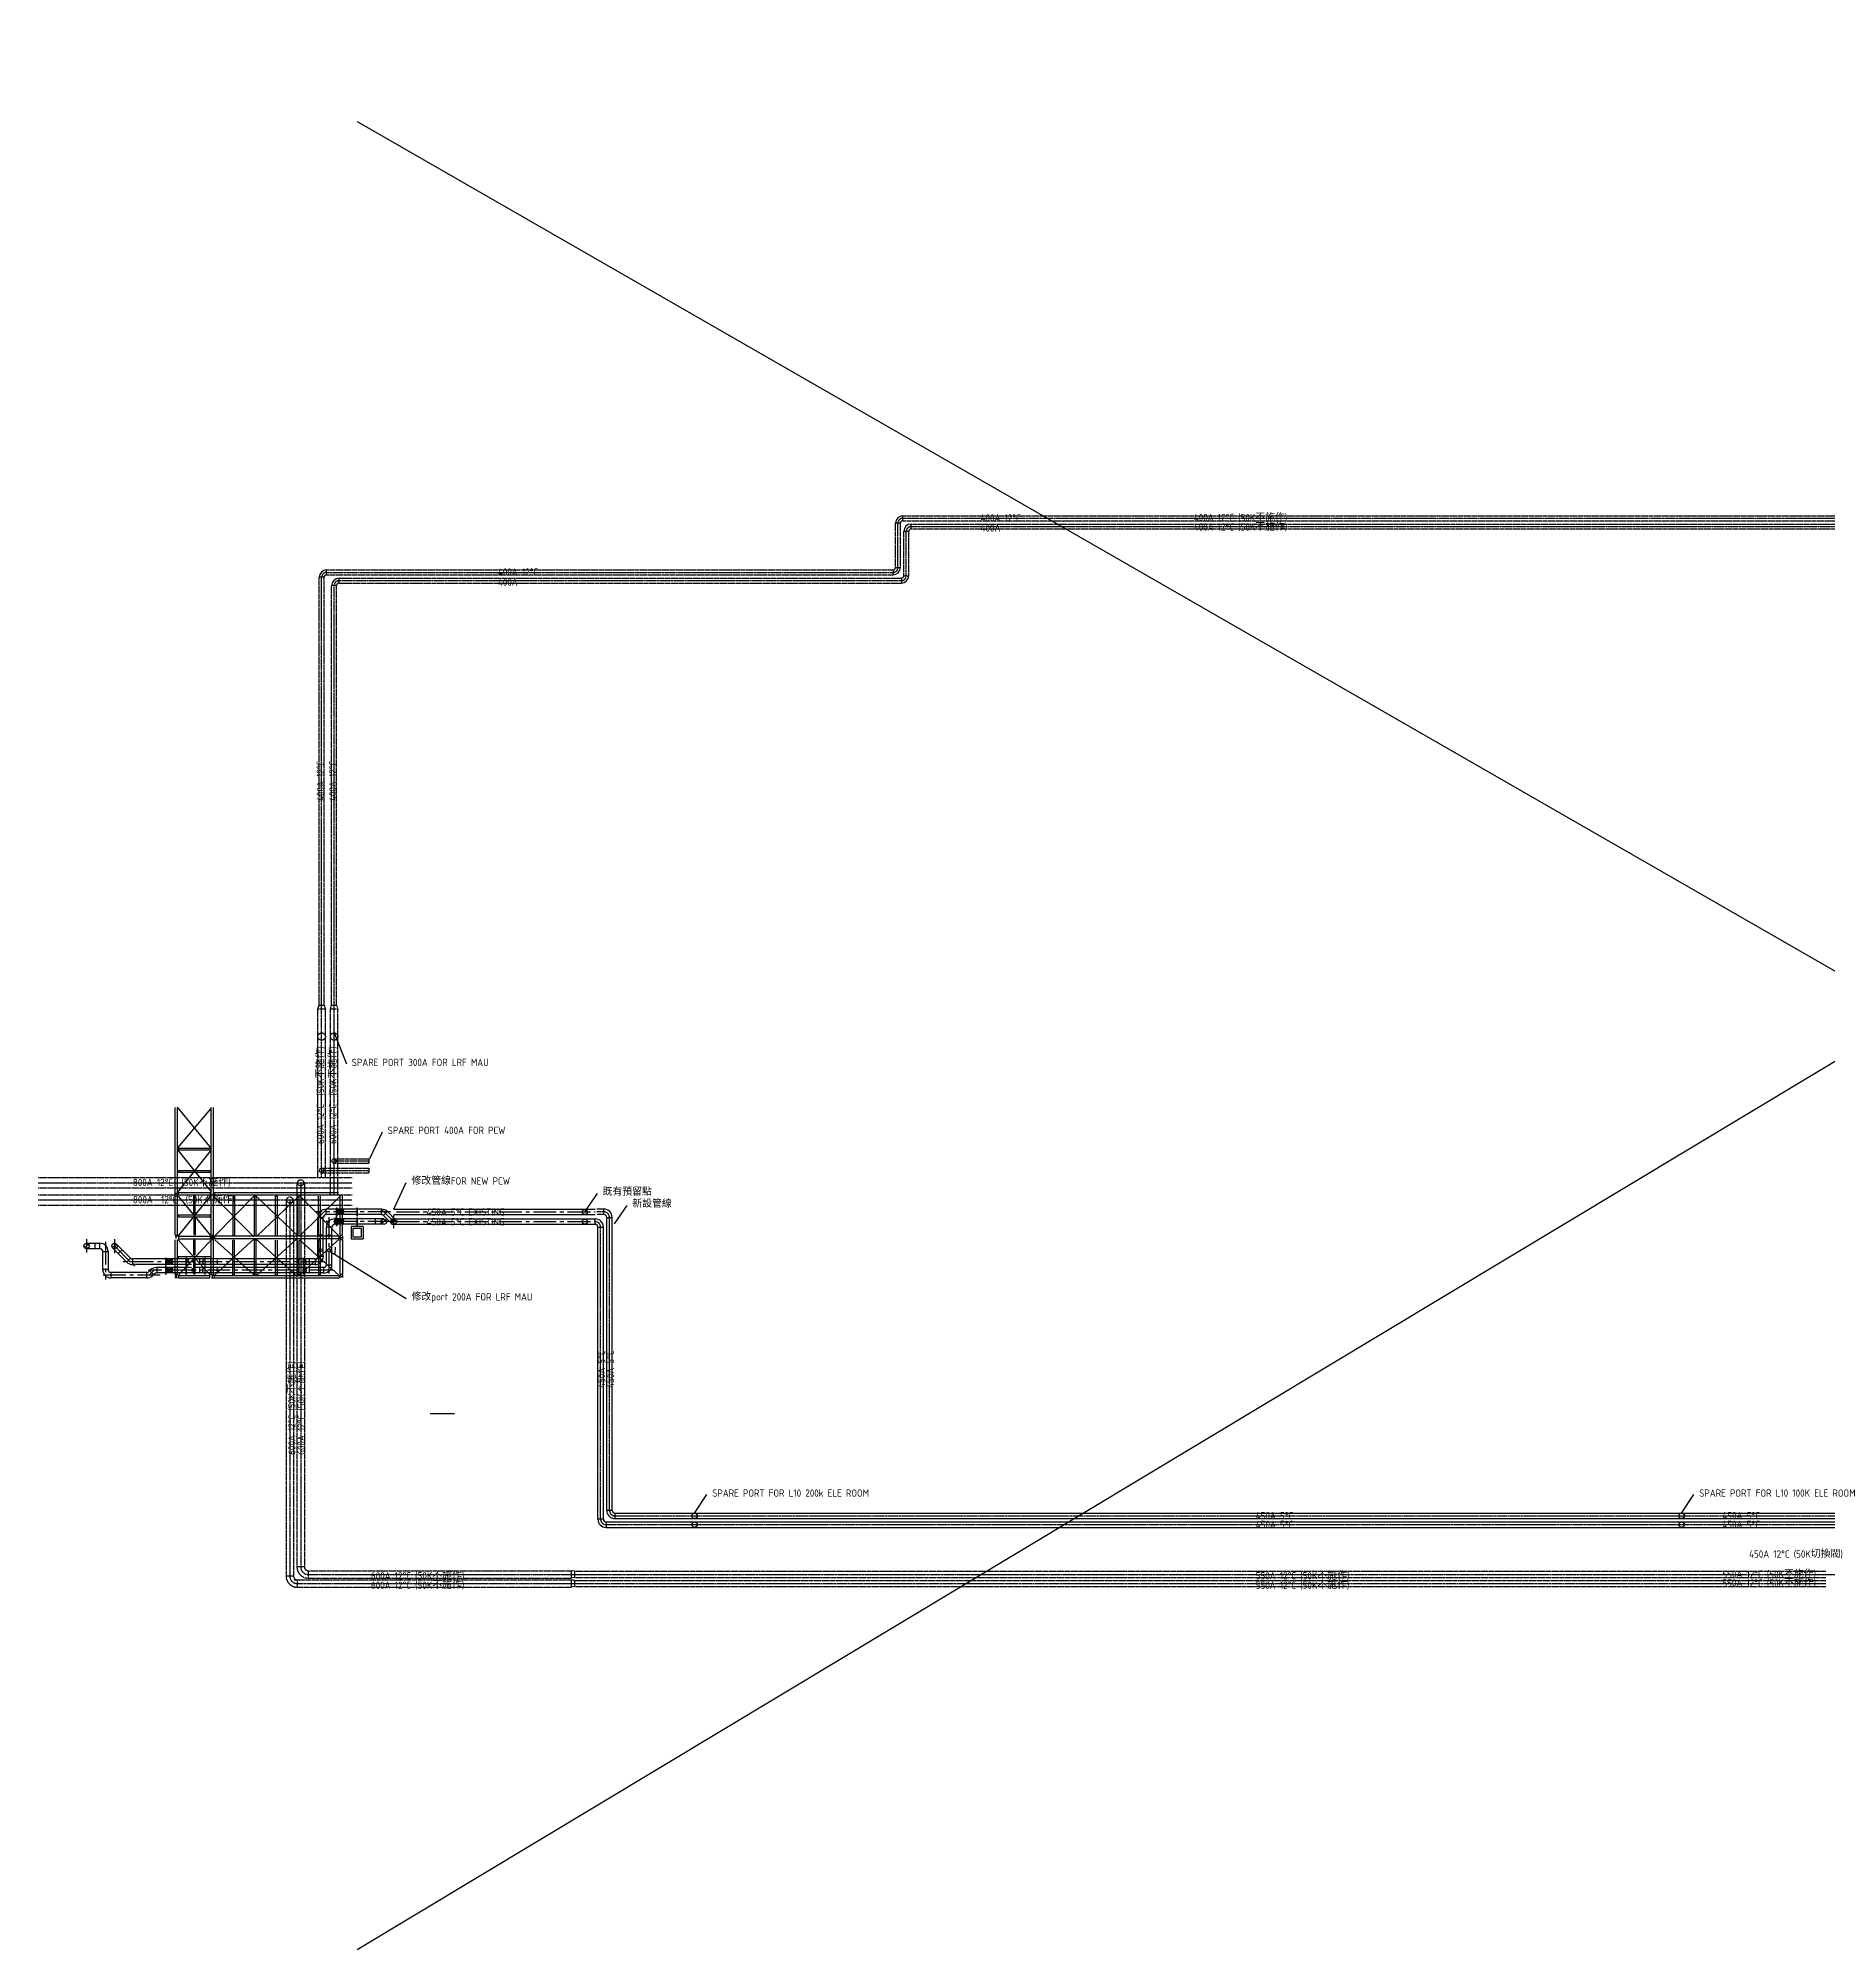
# Model space of a CAD drawing. Extents: x -168053 to 290600, y -560063 to 131745.
# Drawn here: x -26229 to 120962, y -560063 to -402813 of the extents above; entities that cross this region are included whole.
import ezdxf
from ezdxf.enums import TextEntityAlignment as Align

# ---------------------------------------------------------------- set-up
doc = ezdxf.new("R2010")
doc.units = 0
doc.header["$LTSCALE"] = 250
for name, pattern in [('XFM2P25-200K$0$CENTER', [2, 1.25, -0.25, 0.25, -0.25]), ('XFM2P25-200K$0$CENTER2', [1.125, 0.75, -0.125, 0.125, -0.125]), ('XFM2P25-200K$0$DOT', [1.6, 0.4, -0.8, 0.4]), ('XFM2P25-200K$0$HIDDEN', [0.375, 0.25, -0.125])]:
    doc.linetypes.add(name, pattern=pattern)
for name, color, linetype in [('XFM2P25-200K$0$1', 9, 'Continuous'), ('XFM2P25-200K$0$10', 1, 'Continuous'), ('XFM2P25-200K$0$15', 245, 'Continuous'), ('XFM2P25-200K$0$16', 1, 'Continuous'), ('XFM2P25-200K$0$18', 44, 'Continuous'), ('XFM2P25-200K$0$92-P-CENTER', 9, 'XFM2P25-200K$0$CENTER2'), ('XFM2P25-200K$0$92-P-CR', 1, 'Continuous'), ('XFM2P25-200K$0$92-P-CS', 4, 'Continuous'), ('XFM2P25-200K$0$92-P-VALVE', 50, 'Continuous'), ('XFM2P25-200K$0$M-PIPE-CHWR13', 94, 'Continuous'), ('XFM2P25-200K$0$M-PIPE-CHWR13_CL', 93, 'XFM2P25-200K$0$CENTER2'), ('XFM2P25-200K$0$M-PIPE-CHWR22', 110, 'Continuous'), ('XFM2P25-200K$0$M-PIPE-CHWR22_CL', 111, 'XFM2P25-200K$0$CENTER2'), ('XFM2P25-200K$0$M-PIPE-CHWS12', 130, 'Continuous'), ('XFM2P25-200K$0$M-PIPE-CHWS12_CL', 132, 'XFM2P25-200K$0$CENTER2'), ('XFM2P25-200K$0$M-PIPE-CHWS5', 144, 'Continuous'), ('XFM2P25-200K$0$M-PIPE-CHWS5_CL', 1, 'XFM2P25-200K$0$CENTER2'), ('XFM2P25-200K$0$M-PIPE-TEXT', 3, 'Continuous')]:
    doc.layers.add(name, color=color, linetype=linetype)
doc.styles.add('XFM2P25-200K$0$aa-txt', font='isocp.shx', dxfattribs={"bigfont": 'chineset.shx'})

# ---------------------------------------------------------------- blocks, each defined once
blk = doc.blocks.new('XFM2P25-200K$0$450A-90')
for p, q in [((-46, 22), (-45, 22)), ((-46, -22), (-46, 22)), ((-46, -22), (-45, -22)), ((-22, -46), (-22, -45)), ((-22, -46), (22, -46)), ((22, -46), (22, -45))]:
    blk.add_line(p, q)
for radius in [67.5, 22.5]:
    blk.add_arc((-45, -45), radius, 0, 90)
blk = doc.blocks.new('XFM2P25-200K$0$A$Cbd52a948')
at = {"layer": 'XFM2P25-200K$0$92-P-VALVE'}
h = blk.add_hatch(dxfattribs=at)
h.set_pattern_fill('ANSI37', color=256, scale=100, style=0)
h.set_pattern_definition([(45, (-6650.963, -1576828.129), (-8.83883476, 8.83883476), []), (135, (-6650.963, -1576828.129), (-8.83883476, -8.83883476), [])])
h.paths.add_polyline_path([(1741, 2528), (1786, 2528), (1786, 2472), (1741, 2472)])
h = blk.add_hatch(dxfattribs=at)
h.set_pattern_fill('ANSI37', color=256, scale=100, style=0)
h.set_pattern_definition([(45, (-6580.963, -1576828.129), (-8.83883476, 8.83883476), []), (135, (-6580.963, -1576828.129), (-8.83883476, -8.83883476), [])])
h.paths.add_polyline_path([(1811, 2528), (1856, 2528), (1856, 2472), (1811, 2472)])
h = blk.add_hatch(dxfattribs=at)
h.set_pattern_fill('ANSI37', color=256, scale=100, style=0)
h.set_pattern_definition([(45, (-6250.963, -1578233.696), (-8.83883476, 8.83883476), []), (135, (-6250.963, -1578233.696), (-8.83883476, -8.83883476), [])])
h.paths.add_polyline_path([(2141, 1122), (2186, 1122), (2186, 1066), (2141, 1066)])
h = blk.add_hatch(dxfattribs=at)
h.set_pattern_fill('ANSI37', color=256, scale=100, style=0)
h.set_pattern_definition([(45, (-6170.963, -1578233.696), (-8.83883476, 8.83883476), []), (135, (-6170.963, -1578233.696), (-8.83883476, -8.83883476), [])])
h.paths.add_polyline_path([(2221, 1122), (2266, 1122), (2266, 1066), (2221, 1066)])
at = {"layer": 'XFM2P25-200K$0$1', "color": 7, "linetype": 'Continuous'}
for p, q in [((1703, 2446), (1723, 2446)), ((1713, 2454), (1713, 2436))]:
    blk.add_line(p, q, dxfattribs=at)
at = {"layer": 'XFM2P25-200K$0$1', "color": 9, "linetype": 'XFM2P25-200K$0$CENTER'}
blk.add_line((581, 156), (581, 355), dxfattribs=at)
at = {"layer": 'XFM2P25-200K$0$10', "color": 9, "linetype": 'XFM2P25-200K$0$DOT'}
blk.add_line((2252, 1129), (1892, 1139), dxfattribs=at)
at = {"layer": 'XFM2P25-200K$0$10', "color": 9, "linetype": 'Continuous'}
for p, q in [((2122, 1007), (2022, 1007)), ((2022, 1007), (2022, 907)), ((2122, 907), (2122, 1007)), ((2122, 907), (2022, 907))]:
    blk.add_line(p, q, dxfattribs=at)
at = {"layer": 'XFM2P25-200K$0$10', "color": 8, "flags": 128}
blk.add_lwpolyline([(2038, 992), (2038, 922), (2108, 922), (2108, 992)], close=True, dxfattribs=at)
at = {"layer": 'XFM2P25-200K$0$15', "linetype": 'Continuous'}
for p, q in [((1721, 2429), (2019, 2153)), ((2016, 2431), (1722, 2164)), ((2043, 2429), (2384, 2154)), ((2374, 2429), (2048, 2164)), ((2403, 2433), (2743, 2162)), ((2752, 2431), (2409, 2156)), ((3106, 2437), (2766, 2156)), ((2769, 2431), (3092, 2159)), ((2014, 2128), (1716, 1796)), ((1723, 2130), (2024, 1801)), ((2374, 2138), (2038, 1806)), ((2045, 2131), (2384, 1796)), ((1716, 1787), (2019, 1455)), ((2019, 1787), (1725, 1465)), ((2374, 1787), (2043, 1441)), ((2043, 1782), (2374, 1436)), ((2014, 1432), (1725, 1109)), ((1725, 1432), (2019, 1105)), ((2043, 1105), (2379, 1432)), ((2043, 1432), (2374, 1095))]:
    blk.add_line(p, q, dxfattribs=at)
at = {"layer": 'XFM2P25-200K$0$15', "color": 1, "linetype": 'Continuous'}
blk.add_line((2045, 2430), (2048, 2427), dxfattribs=at)
at = {"layer": 'XFM2P25-200K$0$16', "color": 7, "linetype": 'Continuous'}
for p, q in [((1704, 2455), (1704, 2435)), ((1724, 2435), (1724, 2455)), ((2024, 2444), (2044, 2444)), ((2044, 2434), (2044, 2454)), ((2407, 2455), (2387, 2455)), ((2387, 2435), (2407, 2435)), ((2397, 2455), (2397, 2435)), ((1700, 2155), (1700, 2135)), ((1700, 2145), (1720, 2145)), ((1720, 2135), (1720, 2155)), ((2043, 2158), (2023, 2158)), ((2023, 2155), (2023, 2135)), ((2023, 2145), (2043, 2145)), ((2023, 2138), (2043, 2138)), ((2033, 2158), (2033, 2138)), ((2043, 2135), (2043, 2155)), ((1723, 1093), (1703, 1093)), ((1703, 1073), (1723, 1073)), ((1713, 1093), (1713, 1073)), ((2043, 1095), (2023, 1095)), ((2023, 1075), (2043, 1075)), ((2033, 1095), (2033, 1075))]:
    blk.add_line(p, q, dxfattribs=at)
at = {"layer": 'XFM2P25-200K$0$18', "linetype": 'Continuous'}
for p, q in [((1720, 2426), (1700, 2426)), ((1700, 2426), (1700, 2168)), ((1720, 2426), (1720, 2168)), ((1730, 2454), (1730, 2434)), ((1730, 2454), (2014, 2454)), ((1730, 2434), (2014, 2434)), ((1876, 2429), (1861, 2429)), ((1861, 2429), (1861, 2165)), ((1876, 2429), (1876, 2165)), ((2043, 2426), (2023, 2426)), ((2023, 2426), (2023, 2164)), ((2043, 2426), (2043, 2164)), ((2053, 2454), (2053, 2434)), ((2053, 2454), (3101, 2454)), ((2053, 2434), (3101, 2434)), ((2219, 2427), (2204, 2427)), ((2204, 2427), (2204, 2166)), ((2219, 2427), (2219, 2166)), ((2403, 2428), (2383, 2428)), ((2383, 2428), (2383, 2164)), ((2403, 2428), (2403, 2164)), ((2585, 2427), (2570, 2427)), ((2570, 2427), (2570, 2166)), ((2585, 2427), (2585, 2166)), ((2768, 2427), (2753, 2427)), ((2753, 2427), (2753, 2163)), ((2768, 2427), (2768, 2163)), ((1733, 2300), (1733, 2290)), ((1733, 2300), (1845, 2300)), ((1733, 2290), (1845, 2290)), ((1845, 2290), (1845, 2300)), ((1890, 2300), (1890, 2290)), ((1890, 2300), (2011, 2300)), ((1890, 2290), (2011, 2290)), ((2011, 2290), (2011, 2300)), ((2057, 2297), (2057, 2287)), ((2057, 2297), (2188, 2297)), ((2057, 2287), (2188, 2287)), ((2188, 2287), (2188, 2297)), ((2233, 2300), (2233, 2290)), ((2233, 2300), (2375, 2300)), ((2233, 2290), (2375, 2290)), ((2375, 2290), (2375, 2300)), ((1700, 2168), (1720, 2168)), ((1720, 2132), (1700, 2132)), ((1700, 2132), (1700, 1103)), ((1720, 2132), (1720, 1103)), ((1728, 2157), (1728, 2137)), ((1728, 2157), (2014, 2157)), ((1728, 2137), (2014, 2137)), ((2014, 2137), (2014, 2157)), ((2023, 2164), (2043, 2164)), ((2043, 2130), (2023, 2130)), ((2023, 1104), (2023, 2130)), ((2043, 1104), (2043, 2130)), ((2051, 2157), (2051, 2137)), ((2051, 2157), (3103, 2157)), ((2051, 2137), (3103, 2137)), ((2204, 2166), (2219, 2166)), ((2383, 2164), (2403, 2164)), ((2403, 2131), (2383, 2131)), ((2383, 2131), (2383, 1109)), ((2403, 2131), (2403, 1109)), ((2570, 2166), (2585, 2166)), ((2753, 2163), (2768, 2163)), ((1726, 1979), (1726, 1964)), ((1726, 1979), (2009, 1979)), ((1726, 1964), (2009, 1964)), ((2009, 1964), (2009, 1979)), ((2050, 1977), (2050, 1962)), ((2050, 1977), (2374, 1977)), ((2050, 1962), (2374, 1962)), ((2374, 1962), (2374, 1977)), ((1724, 1802), (1724, 1787)), ((1724, 1802), (2013, 1802)), ((1724, 1787), (2013, 1787)), ((2013, 1787), (2013, 1802)), ((2046, 1802), (2046, 1787)), ((2046, 1802), (2372, 1802)), ((2046, 1787), (2372, 1787)), ((2372, 1787), (2372, 1802)), ((1726, 1627), (1726, 1612)), ((1726, 1627), (2011, 1627)), ((1726, 1612), (2011, 1612)), ((2048, 1627), (2372, 1627)), ((2048, 1612), (2372, 1612)), ((2372, 1612), (2372, 1627)), ((1728, 1448), (1728, 1433)), ((1728, 1448), (2009, 1448)), ((1728, 1433), (2009, 1433)), ((2048, 1448), (2370, 1448)), ((2048, 1433), (2370, 1433)), ((1726, 1272), (1726, 1257)), ((1726, 1272), (2011, 1272)), ((2011, 1257), (2011, 1272)), ((2050, 1274), (2050, 1259)), ((2050, 1274), (2374, 1274)), ((2050, 1259), (2374, 1259)), ((1700, 1103), (1720, 1103)), ((1726, 1257), (2011, 1257)), ((2023, 1104), (2043, 1104)), ((1730, 1095), (1730, 1075)), ((1730, 1095), (2014, 1095)), ((1730, 1075), (2014, 1075)), ((2014, 1075), (2014, 1095)), ((2053, 1097), (2053, 1077)), ((2053, 1097), (2376, 1097)), ((2053, 1077), (2376, 1077))]:
    blk.add_line(p, q, dxfattribs=at)
at = {"layer": 'XFM2P25-200K$0$92-P-CENTER'}
for p, q in [((2020, 3182), (1908, 3182)), ((1997, 3027), (1686, 3027)), ((1723, 2577), (1723, 3072)), ((1963, 2952), (1797, 2786)), ((1833, 1224), (1833, 2880)), ((2019, 2952), (1904, 2952)), ((1763, 2627), (1723, 2668)), ((1736, 2654), (1750, 2640)), ((1763, 1156), (1763, 2672)), ((1729, 2207), (1797, 2207)), ((1731, 2207), (1795, 2207)), ((1799, 2207), (1867, 2207)), ((1801, 2207), (1865, 2207)), ((1780, 2107), (1748, 2107)), ((1850, 2107), (1818, 2107)), ((1729, 1397), (1797, 1397)), ((1801, 1397), (1866, 1397)), ((2053, 1274), (2053, 1242)), ((2243, 681), (2243, 1295)), ((1737, 1187), (2200, 1187)), ((1807, 1257), (2277, 1257)), ((2053, 1204), (2053, 1172)), ((2163, 681), (2163, 1215)), ((2217, 657), (2110, 657)), ((2163, 657), (2263, 757)), ((2163, 621), (2163, 693)), ((2163, 632), (2163, -1001)), ((2243, 632), (2243, -1001))]:
    blk.add_line(p, q, dxfattribs=at)
at = {"layer": 'XFM2P25-200K$0$92-P-CR'}
for p, q in [((1947, 2968), (1831, 2852)), ((1863, 2820), (1831, 2852)), ((1979, 2937), (1862, 2820)), ((1932, 2889), (1900, 2921)), ((1811, 2534), (1811, 2804)), ((1856, 2803), (1811, 2803)), ((1856, 2534), (1856, 2804)), ((1811, 2366), (1811, 2528)), ((1856, 2366), (1856, 2528)), ((1811, 2320), (1811, 2360)), ((1856, 2355), (1856, 2360)), ((1811, 1303), (1811, 2305)), ((1856, 2253), (1811, 2253)), ((1848, 2352), (1848, 2342)), ((1856, 2319), (1856, 2339)), ((1856, 1303), (1856, 2304)), ((1856, 2162), (1811, 2162)), ((1856, 1443), (1811, 1443)), ((1856, 1352), (1811, 1352)), ((1879, 1280), (2198, 1280)), ((1879, 1235), (2198, 1235)), ((2221, 1128), (2221, 1212)), ((2221, 960), (2221, 1122)), ((2266, 1128), (2266, 1212)), ((2266, 960), (2266, 1122)), ((2221, 756), (2221, 954)), ((2266, 756), (2266, 954)), ((2147, 673), (2214, 740)), ((2179, 642), (2246, 708)), ((2214, 740), (2246, 708)), ((2221, 756), (2266, 756)), ((2221, 655), (2221, -1001)), ((2266, 655), (2266, -1001))]:
    blk.add_line(p, q, dxfattribs=at)
for centre in [(1963, 2952), (2163, 657)]:
    blk.add_circle(centre, 22.5, dxfattribs=at)
at = {"layer": 'XFM2P25-200K$0$92-P-CR', "color": 9}
blk.add_circle((1833, 2347), 6.65, dxfattribs=at)
at = {"layer": 'XFM2P25-200K$0$92-P-CR'}
for centre, radius, start, end in [((1878, 2804), 67.5, 135, 180), ((1968, 2964), 12, 111.0497, 250.1303), ((1960, 2941), 11.9, 288.6897, 70.1303), ((1878, 2804), 22.5, 135, 180), ((1833, 2207), 22.5, 0, 180), ((1833, 2347), 5, 26.2919, 332.5032), ((1833, 1397), 22.5, 180, 0), ((2168, 669), 12, 111.0497, 250.1303), ((2160, 646), 11.9, 288.6897, 70.1303), ((2198, 756), 22.5, 315, 0), ((2198, 756), 67.5, 315, 0)]:
    blk.add_arc(centre, radius, start, end, dxfattribs=at)
at = {"layer": 'XFM2P25-200K$0$92-P-CS'}
for p, q in [((1941, 3182), (1941, 3072)), ((1986, 3182), (1986, 3072)), ((1918, 3050), (1768, 3050)), ((1918, 3005), (1768, 3005)), ((1769, 3005), (1769, 3050)), ((1918, 3050), (1918, 3005)), ((1986, 3115), (1941, 3115)), ((1941, 3073), (1986, 3073)), ((1700, 2686), (1700, 2982)), ((1745, 2982), (1700, 2982)), ((1745, 2686), (1745, 2982)), ((1700, 2686), (1745, 2686)), ((1734, 2624), (1720, 2639)), ((1759, 2663), (1727, 2631)), ((1741, 2534), (1741, 2608)), ((1741, 2601), (1786, 2601)), ((1741, 2366), (1741, 2528)), ((1766, 2656), (1752, 2670)), ((1786, 2534), (1786, 2608)), ((1786, 2366), (1786, 2528)), ((1741, 1232), (1741, 2360)), ((1786, 2320), (1786, 2360)), ((1786, 2253), (1741, 2253)), ((1778, 2317), (1778, 2307)), ((1786, 1233), (1786, 2305)), ((1786, 2162), (1741, 2162)), ((1786, 1443), (1741, 1443)), ((1786, 1352), (1741, 1352)), ((1809, 1210), (2118, 1210)), ((1809, 1165), (2118, 1165)), ((2141, 1128), (2141, 1142)), ((2141, 960), (2141, 1122)), ((2186, 1128), (2186, 1142)), ((2186, 960), (2186, 1122)), ((2141, 737), (2141, 954)), ((2186, 737), (2186, 954)), ((2141, 805), (2186, 805)), ((2141, 673), (2141, -1001)), ((2186, 673), (2186, -1001))]:
    blk.add_line(p, q, dxfattribs=at)
for centre in [(1963, 3182), (2163, 737)]:
    blk.add_circle(centre, 22.5, dxfattribs=at)
at = {"layer": 'XFM2P25-200K$0$92-P-CS', "color": 9}
blk.add_circle((1763, 2312), 6.65, dxfattribs=at)
at = {"layer": 'XFM2P25-200K$0$92-P-CS'}
for centre, radius, start, end in [((1968, 3194), 12, 111.0497, 250.1303), ((1960, 3171), 11.9, 288.6897, 70.1303), ((1768, 2982), 67.5, 90, 180), ((1768, 2982), 22.5, 90, 180), ((1918, 3072), 22.5, 270, 0), ((1918, 3072), 67.5, 270, 0), ((1768, 2686), 67.5, 180, 225), ((1768, 2686), 22.5, 180, 225), ((1718, 2608), 22.5, 0, 45), ((1718, 2608), 67.5, 0, 45), ((1763, 2207), 22.5, 0, 180), ((1763, 2312), 5, 26.2919, 332.5032), ((1763, 1397), 22.5, 180, 0), ((2168, 749), 12, 111.0497, 250.1303), ((2160, 726), 11.9, 288.6897, 70.1303)]:
    blk.add_arc(centre, radius, start, end, dxfattribs=at)
at = {"layer": 'XFM2P25-200K$0$92-P-VALVE', "flags": 128}
for points in [[(1732, 2534), (1732, 2531), (1794, 2531), (1794, 2534)], [(1732, 2531), (1732, 2528), (1794, 2528), (1794, 2531)], [(1802, 2534), (1802, 2531), (1864, 2531), (1864, 2534)], [(1802, 2531), (1802, 2528), (1864, 2528), (1864, 2531)], [(1732, 2366), (1732, 2363), (1794, 2363), (1794, 2366)], [(1732, 2363), (1732, 2360), (1794, 2360), (1794, 2363)], [(1802, 2366), (1802, 2363), (1864, 2363), (1864, 2366)], [(1802, 2363), (1802, 2360), (1864, 2360), (1864, 2363)], [(2132, 1128), (2132, 1125), (2194, 1125), (2194, 1128)], [(2132, 1125), (2132, 1122), (2194, 1122), (2194, 1125)], [(2212, 1128), (2212, 1125), (2274, 1125), (2274, 1128)], [(2212, 1125), (2212, 1122), (2274, 1122), (2274, 1125)], [(2132, 960), (2132, 957), (2194, 957), (2194, 960)], [(2132, 957), (2132, 954), (2194, 954), (2194, 957)], [(2212, 960), (2212, 957), (2274, 957), (2274, 960)], [(2212, 957), (2212, 954), (2274, 954), (2274, 957)]]:
    blk.add_lwpolyline(points, close=True, dxfattribs=at)
at = {"layer": 'XFM2P25-200K$0$92-P-VALVE'}
for centre in [(1763, 2107), (1833, 2107), (2053, 1257), (2053, 1187)]:
    blk.add_circle(centre, 5, dxfattribs=at)
at = {"layer": 'XFM2P25-200K$0$92-P-CR', "rotation": 180}
blk.add_blockref('XFM2P25-200K$0$450A-90', (1833, 1257), dxfattribs=at)
at = {"layer": 'XFM2P25-200K$0$92-P-CR'}
blk.add_blockref('XFM2P25-200K$0$450A-90', (2243, 1257), dxfattribs=at)
at = {"layer": 'XFM2P25-200K$0$92-P-CS', "rotation": 180}
blk.add_blockref('XFM2P25-200K$0$450A-90', (1763, 1187), dxfattribs=at)
at = {"layer": 'XFM2P25-200K$0$92-P-CS'}
blk.add_blockref('XFM2P25-200K$0$450A-90', (2163, 1187), dxfattribs=at)
blk = doc.blocks.new('XFM2P25-200K')
at = {"layer": 'XFM2P25-200K$0$M-PIPE-CHWR13'}
for p, q in [((261600, -402813), (0, -560063)), ((0, -409671), (261600, -560063)), ((-1895, -484632), (-875, -487192)), ((1058, -494969), (2078, -492779)), ((3023, -499138), (4043, -496947)), ((18740, -499363), (19760, -497842)), ((20302, -499138), (19724, -499138)), ((20302, -499588), (19733, -499588)), ((20302, -499588), (20302, -499138)), ((20527, -523916), (20527, -499813)), ((20527, -499813), (20977, -499813)), ((20977, -523916), (20977, -499813)), ((21182, -500348), (22202, -498827)), ((-2204, -502609), (4043, -506481)), ((27756, -524141), (28776, -522620)), ((108938, -524141), (109958, -522620)), ((20977, -523916), (20527, -523916)), ((21202, -524141), (128911, -524141)), ((21202, -524141), (21202, -524591)), ((21202, -524591), (128911, -524591)), ((17884, -528929), (17603, -528878)), ((17603, -528878), (17603, -529488)), ((17884, -529437), (17603, -529488)), ((17884, -529676), (17603, -529625)), ((17603, -529625), (17603, -530235)), ((17884, -528929), (17884, -529437)), ((17884, -529676), (17884, -530184)), ((17884, -530184), (17603, -530235))]:
    blk.add_line(p, q, dxfattribs=at)
at = {"layer": 'XFM2P25-200K$0$M-PIPE-CHWR13', "color": 1}
for centre in [(18736, -499363), (18736, -500163)]:
    blk.add_circle(centre, 211, dxfattribs=at)
at = {"layer": 'XFM2P25-200K$0$M-PIPE-CHWR13'}
for centre, radius in [((-3006, -502531), 129), ((-2306, -502531), 129), ((27756, -524366), 225), ((27756, -525091), 225), ((108938, -524366), 225), ((108938, -525091), 225)]:
    blk.add_circle(centre, radius, dxfattribs=at)
for centre, radius, start, end in [((20302, -499813), 675, 0, 90), ((20302, -499813), 225, 0, 90), ((21202, -523916), 675, 180, 270), ((21202, -523916), 225, 180, 270)]:
    blk.add_arc(centre, radius, start, end, dxfattribs=at)
at = {"layer": 'XFM2P25-200K$0$M-PIPE-CHWR13_CL'}
for p, q in [((20302, -499363), (19711, -499363)), ((20752, -523916), (20752, -499813)), ((21202, -524366), (244378, -524366))]:
    blk.add_line(p, q, dxfattribs=at)
for centre, start, end in [((20302, -499813), 0, 90), ((21202, -523916), 180, 270)]:
    blk.add_arc(centre, 450, start, end, dxfattribs=at)
at = {"layer": 'XFM2P25-200K$0$M-PIPE-CHWR22'}
for p, q in [((45371, -443387), (44965, -443387)), ((45574, -443184), (45574, -442778)), ((-1692, -447841), (-2098, -447841)), ((-1489, -447638), (-1489, -447232)), ((44762, -447232), (44762, -447638)), ((44965, -447029), (45371, -447029)), ((-2099, -482346), (-1690, -482346)), ((950, -494989), (950, -495357))]:
    blk.add_line(p, q, dxfattribs=at)
at = {"layer": 'XFM2P25-200K$0$M-PIPE-CHWR22', "linetype": 'XFM2P25-200K$0$HIDDEN'}
for p, q in [((44965, -447029), (44965, -443387)), ((45371, -447029), (45371, -443387)), ((45574, -442778), (172668, -442778)), ((45574, -443184), (172668, -443184)), ((-2099, -482346), (-2099, -447841)), ((-1690, -482382), (-1690, -447841)), ((-1489, -447232), (44762, -447232)), ((-1489, -447638), (44762, -447638)), ((-2199, -482695), (-2099, -482346)), ((-2199, -497962), (-2199, -482695)), ((-1590, -482695), (-2199, -482695)), ((-1690, -482346), (-1590, -482695)), ((-1590, -497962), (-1590, -482695)), ((-1895, -494989), (950, -494989)), ((-1895, -495173), (950, -495173)), ((-1895, -495357), (950, -495357)), ((-26229, -497962), (-420, -497962)), ((-5846, -498384), (-5846, -529319)), ((-5236, -498384), (-5236, -529319)), ((-26229, -498806), (-420, -498806)), ((-5235, -529319), (-5846, -529319)), ((-5169, -529625), (17603, -529625)), ((-4930, -529625), (-4930, -530236)), ((17801, -529676), (120796, -529676)), ((-5119, -530235), (17603, -530235)), ((17884, -530184), (120796, -530184))]:
    blk.add_line(p, q, dxfattribs=at)
for centre, radius in [((-1895, -484937), 304), ((-5541, -498384), 254)]:
    blk.add_circle(centre, radius, dxfattribs=at)
at = {"layer": 'XFM2P25-200K$0$M-PIPE-CHWR22'}
blk.add_circle((-1895, -495173), 184, dxfattribs=at)
for centre, radius, start, end in [((45574, -443387), 609, 90, 180), ((45574, -443387), 203, 90, 180), ((-1489, -447841), 609, 90, 180), ((-1489, -447841), 203, 90, 180), ((44762, -447029), 203, 270, 0), ((44762, -447029), 609, 270, 0)]:
    blk.add_arc(centre, radius, start, end, dxfattribs=at)
at = {"layer": 'XFM2P25-200K$0$M-PIPE-CHWR22', "linetype": 'XFM2P25-200K$0$HIDDEN'}
for radius in [917, 306]:
    blk.add_arc((-4930, -529319), radius, 180, 270, dxfattribs=at)
at = {"layer": 'XFM2P25-200K$0$M-PIPE-CHWR22_CL'}
for p, q in [((45168, -447029), (45168, -443387)), ((45574, -442981), (172668, -442981)), ((-1895, -497962), (-1895, -447841)), ((-1489, -447435), (44762, -447435)), ((-26229, -498384), (-420, -498384)), ((-5541, -498384), (-5541, -529319)), ((-4930, -529930), (120810, -529930))]:
    blk.add_line(p, q, dxfattribs=at)
for centre, radius, start, end in [((45574, -443387), 406, 90, 180), ((-1489, -447841), 406, 90, 180), ((44762, -447029), 406, 270, 0), ((-4930, -529319), 611, 180, 270)]:
    blk.add_arc(centre, radius, start, end, dxfattribs=at)
at = {"layer": 'XFM2P25-200K$0$M-PIPE-CHWS12'}
for p, q in [((44689, -442706), (44283, -442706)), ((44892, -442503), (44892, -442097)), ((-2511, -446956), (-2511, -446550)), ((44080, -446550), (44080, -446956)), ((44283, -446347), (44689, -446347)), ((-2714, -447159), (-3120, -447159)), ((-3222, -482695), (-3122, -482346)), ((-3122, -482346), (-2713, -482346)), ((950, -495771), (950, -496139))]:
    blk.add_line(p, q, dxfattribs=at)
at = {"layer": 'XFM2P25-200K$0$M-PIPE-CHWS12', "linetype": 'XFM2P25-200K$0$HIDDEN'}
for p, q in [((44283, -446347), (44283, -442706)), ((44689, -446347), (44689, -442706)), ((44892, -442097), (172668, -442097)), ((44892, -442503), (172668, -442503)), ((-2511, -446550), (44080, -446550)), ((-3122, -482346), (-3122, -447159)), ((-2713, -482346), (-2713, -447134)), ((-2511, -446956), (44080, -446956)), ((-3222, -496545), (-3222, -482695)), ((-2613, -482695), (-3222, -482695)), ((-2713, -482346), (-2613, -482695)), ((-2613, -496545), (-2613, -482695)), ((-26229, -496545), (-420, -496545)), ((-2917, -495771), (950, -495771)), ((-2917, -496139), (950, -496139)), ((-26229, -497389), (-420, -497389)), ((-4948, -496967), (-4948, -528605)), ((-4338, -496967), (-4338, -528572)), ((-4338, -528572), (-4949, -528572)), ((-4065, -529488), (17603, -529488)), ((-4032, -528877), (-4032, -529488)), ((-4032, -528878), (17603, -528878)), ((17884, -528929), (120796, -528929)), ((17884, -529437), (120796, -529437))]:
    blk.add_line(p, q, dxfattribs=at)
for centre, radius in [((-2917, -484937), 305), ((-2917, -495955), 184)]:
    blk.add_circle(centre, radius, dxfattribs=at)
at = {"layer": 'XFM2P25-200K$0$M-PIPE-CHWS12'}
for centre, radius, start, end in [((44892, -442706), 609, 90, 180), ((44892, -442706), 203, 90, 180), ((-2511, -447159), 609, 90, 180), ((44080, -446347), 203, 270, 0), ((44080, -446347), 609, 270, 0), ((-2511, -447159), 203, 90, 180)]:
    blk.add_arc(centre, radius, start, end, dxfattribs=at)
at = {"layer": 'XFM2P25-200K$0$M-PIPE-CHWS12', "linetype": 'XFM2P25-200K$0$HIDDEN'}
for radius in [917, 306]:
    blk.add_arc((-4032, -528572), radius, 180, 270, dxfattribs=at)
at = {"layer": 'XFM2P25-200K$0$M-PIPE-CHWS12_CL'}
for p, q in [((44486, -446347), (44486, -442706)), ((44892, -442300), (172668, -442300)), ((-2917, -496545), (-2917, -447159)), ((-2511, -446753), (44080, -446753)), ((-2917, -495955), (950, -495955)), ((-26229, -496967), (-420, -496967)), ((-4643, -496967), (-4643, -528572)), ((-4032, -529183), (146207, -529183))]:
    blk.add_line(p, q, dxfattribs=at)
blk.add_circle((-4643, -496967), 254, dxfattribs=at)
for centre, radius, start, end in [((44892, -442706), 406, 90, 180), ((44080, -446347), 406, 270, 0), ((-2511, -447159), 406, 90, 180), ((-4032, -528572), 611, 180, 270)]:
    blk.add_arc(centre, radius, start, end, dxfattribs=at)
at = {"layer": 'XFM2P25-200K$0$M-PIPE-CHWS5'}
for p, q in [((19577, -500388), (19577, -499938)), ((19802, -524641), (19802, -500610)), ((19802, -500613), (20252, -500613)), ((20252, -524641), (20252, -500610)), ((20252, -524641), (19802, -524641)), ((20477, -524866), (128911, -524866)), ((20477, -524866), (20477, -525316)), ((20477, -525316), (128911, -525316))]:
    blk.add_line(p, q, dxfattribs=at)
for centre, radius, start, end in [((19577, -500613), 675, 0, 90), ((19577, -500613), 225, 0, 90), ((20477, -524641), 675, 180, 270), ((20477, -524641), 225, 180, 270)]:
    blk.add_arc(centre, radius, start, end, dxfattribs=at)
at = {"layer": 'XFM2P25-200K$0$M-PIPE-CHWS5_CL'}
for p, q in [((20027, -524641), (20027, -500610)), ((20477, -525091), (244378, -525091))]:
    blk.add_line(p, q, dxfattribs=at)
for centre, start, end in [((19577, -500613), 0, 90), ((20477, -524641), 180, 270)]:
    blk.add_arc(centre, 450, start, end, dxfattribs=at)
at = {"layer": 'XFM2P25-200K$0$M-PIPE-CHWS12', "linetype": 'XFM2P25-200K$0$HIDDEN', "xscale": 10.00000000000001, "yscale": 10.00000000000001, "zscale": 10.00000000000001, "rotation": 90}
blk.add_blockref('XFM2P25-200K$0$A$Cbd52a948', (9568, -521796), dxfattribs=at)
at = {"layer": 'XFM2P25-200K$0$M-PIPE-TEXT', "style": 'XFM2P25-200K$0$aa-txt'}
for s, rotation, p in [('400A 12%%DC', 359.99988, (51278, -442272)), ('400A ', 359.99988, (51278, -443100)), ('400A 12%%DC', 359.99988, (11580, -446725)), ('400A ', 359.99988, (11580, -447553)), ('400A 12%%DC', 89.99988, (-3022, -465558)), ('400A 12%%DC', 89.99988, (-1999, -465558)), ('600A 12%%DC  (50K不施作)', 89.99988, (-3022, -493771)), ('600A 12%%DC  (50K不施作)', 89.99988, (-1999, -493771)), ('SPARE PORT 300A FOR LRF MAU ', 359.99988, (-443, -487066)), ('SPARE PORT 400A FOR PCW', 359.99988, (2510, -492653)), ('800A 12%%DC  (50K不施作)', 359.99988, (-18441, -496939)), ('修改管線FOR NEW PCW ', 359.99988, (4475, -496821)), ('800A  12%%DC  (50K不施作)', 359.99988, (-18441, -498356)), ('既有預留點', 359.99988, (20192, -497715)), ('新設管線', 359.99988, (22634, -498700)), ('450A 5%%DC EXISTING', 359.99988, (5720, -499370)), ('450A 5%%DC EXISTING', 359.99988, (5720, -500170)), ('修改port 200A FOR LRF MAU', 359.99988, (4475, -506355)), ('450A 5%%DC', 89.99988, (20104, -513842)), ('450A 5%%DC', 89.99988, (20828, -513842)), ('600A 12%%DC (50K不施作)', 90, (-5369, -519344)), ('600A 12%%DC (50K不施作)', 90, (-4593, -519344)), ('SPARE PORT FOR L10 200k ELE ROOM', 359.99988, (29207, -522494)), ('SPARE PORT FOR L10 100K ELE ROOM', 359.99988, (110390, -522494))]:
    blk.add_text(s, height=600, rotation=rotation, dxfattribs=at).set_placement(p, align=Align.MIDDLE_LEFT)
for s, p in [('400A 12%%DC (50K不施作)', (68818, -442239)), ('400A 12%%DC (50K不施作)', (68818, -443021)), ('450A 5%%DC', (73913, -524348)), ('450A 5%%DC', (73913, -525072)), ('450A 5%%DC', (112295, -524348)), ('450A 5%%DC', (112295, -525072)), ('450A 12%%DC (50K切換閥)', (114492, -527510)), ('600A 12%%DC (50K不施作)', (1140, -529300)), ('600A 12%%DC (50K不施作)', (1140, -530077)), ('550A 12%%DC (50K不施作)', (73913, -529300)), ('550A 12%%DC (50K不施作)', (73913, -530077)), ('550A 12%%DC (50K不施作)', (112295, -529164)), ('550A 12%%DC (50K不施作)', (112295, -529889))]:
    blk.add_text(s, height=600, dxfattribs=at).set_placement(p, align=Align.MIDDLE_LEFT)

msp = doc.modelspace()

# ---------------------------------------------------------------- block references
msp.add_blockref('XFM2P25-200K', (0, 0))

doc.saveas('drawing.dxf')
